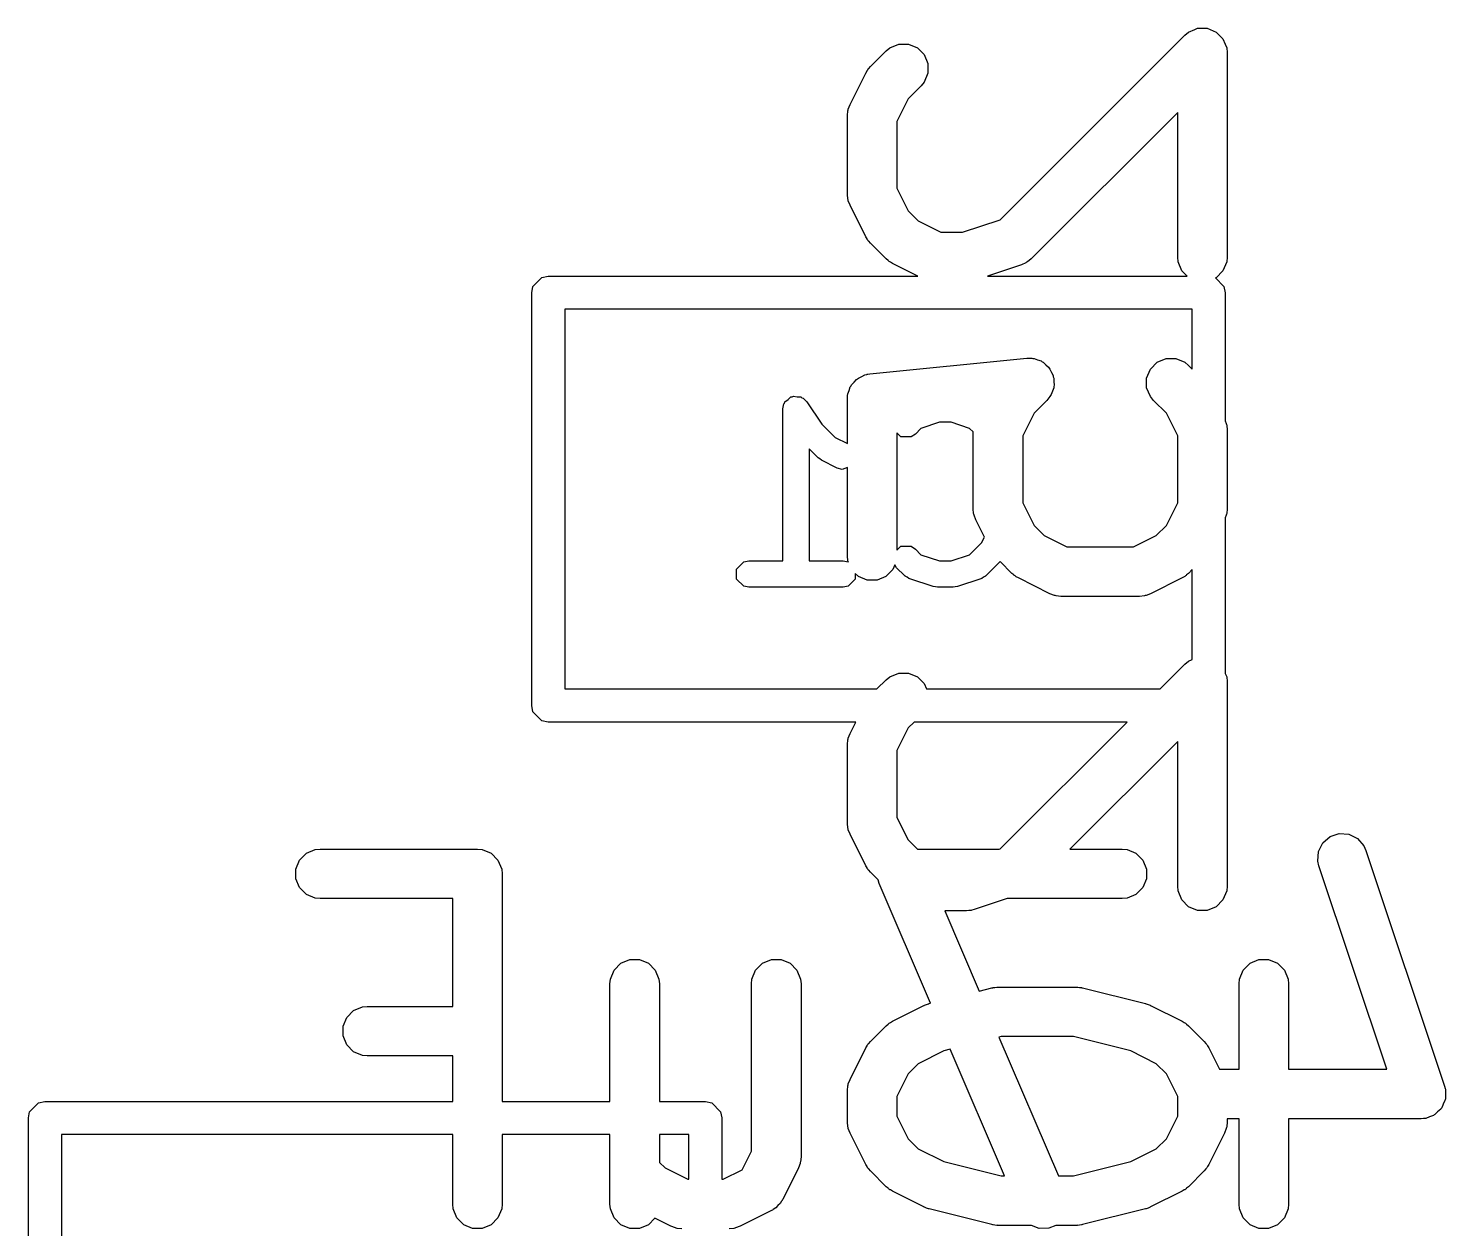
# Model space of a CAD drawing. Extents: x 3.93 to 7.47, y -4.9 to -2.95.
# Drawn here: x 5.4853 to 5.6543, y -3.4145 to -3.2714 of the extents above; entities that cross this region are included whole.
import ezdxf

# ---------------------------------------------------------------- set-up
doc = ezdxf.new("R2010")
doc.units = 0
doc.header["$MEASUREMENT"] = 0
doc.layers.add('BLACK', color=7, linetype='CONTINUOUS')

msp = doc.modelspace()

# ---------------------------------------------------------------- linework, layer by layer
at = {"layer": 'BLACK', "linetype": 'CONTINUOUS'}
for p, q in [((5.6012, -3.29421), (5.6232, -3.2722)), ((5.6232, -3.2722), (5.62365, -3.27183)), ((5.62365, -3.27183), (5.6244, -3.27152)), ((5.6244, -3.27152), (5.62471, -3.27139)), ((5.62471, -3.27139), (5.62587, -3.27139)), ((5.62587, -3.27139), (5.62693, -3.27183)), ((5.62693, -3.27183), (5.62774, -3.27265)), ((5.58571, -3.27595), (5.58758, -3.27408)), ((5.58758, -3.27408), (5.58803, -3.27371)), ((5.58803, -3.27371), (5.58909, -3.27327)), ((5.58909, -3.27327), (5.59025, -3.27327)), ((5.59025, -3.27327), (5.59131, -3.27371)), ((5.59131, -3.27371), (5.59212, -3.27452)), ((5.62774, -3.27265), (5.628, -3.27327)), ((5.628, -3.27327), (5.62819, -3.27371)), ((5.62819, -3.27371), (5.62824, -3.27429)), ((5.59212, -3.27452), (5.59257, -3.27559)), ((5.59257, -3.27559), (5.59257, -3.27674)), ((5.62824, -3.27429), (5.62824, -3.29866)), ((5.58328, -3.28047), (5.58515, -3.27672)), ((5.58515, -3.27672), (5.58531, -3.27647)), ((5.58531, -3.27647), (5.58534, -3.2764)), ((5.58534, -3.2764), (5.58541, -3.27632)), ((5.58541, -3.27632), (5.58546, -3.27623)), ((5.58546, -3.27623), (5.58552, -3.27618)), ((5.58552, -3.27618), (5.58571, -3.27595)), ((5.59257, -3.27674), (5.59212, -3.2778)), ((5.59176, -3.27825), (5.59022, -3.27979)), ((5.59212, -3.2778), (5.59176, -3.27825)), ((5.58307, -3.28101), (5.58328, -3.28047)), ((5.59022, -3.27979), (5.58887, -3.28248)), ((5.58297, -3.28179), (5.58302, -3.28121)), ((5.58297, -3.29116), (5.58297, -3.28179)), ((5.58302, -3.28121), (5.58306, -3.28111)), ((5.58306, -3.28111), (5.58307, -3.28101)), ((5.58887, -3.28248), (5.58887, -3.29046)), ((5.62234, -3.28142), (5.60488, -3.29887)), ((5.62234, -3.29866), (5.62234, -3.28142)), ((5.58887, -3.29046), (5.59022, -3.29316)), ((5.58302, -3.29174), (5.58297, -3.29116)), ((5.58306, -3.29184), (5.58302, -3.29174)), ((5.58307, -3.29194), (5.58306, -3.29184)), ((5.58328, -3.29248), (5.58307, -3.29194)), ((5.58515, -3.29623), (5.58328, -3.29248)), ((5.59022, -3.29316), (5.59142, -3.29436)), ((5.59142, -3.29436), (5.59412, -3.29571)), ((5.59669, -3.29571), (5.6012, -3.29421)), ((5.59412, -3.29571), (5.59669, -3.29571)), ((5.58531, -3.29648), (5.58515, -3.29623)), ((5.58534, -3.29655), (5.58531, -3.29648)), ((5.58541, -3.29663), (5.58534, -3.29655)), ((5.58546, -3.29672), (5.58541, -3.29663)), ((5.58552, -3.29677), (5.58546, -3.29672)), ((5.58571, -3.297), (5.58552, -3.29677)), ((5.58758, -3.29887), (5.58571, -3.297)), ((5.58781, -3.29906), (5.58758, -3.29887)), ((5.58786, -3.29912), (5.58781, -3.29906)), ((5.58795, -3.29917), (5.58786, -3.29912)), ((5.58803, -3.29924), (5.58795, -3.29917)), ((5.5881, -3.29927), (5.58803, -3.29924)), ((5.58835, -3.29943), (5.5881, -3.29927)), ((5.59138, -3.30094), (5.58835, -3.29943)), ((5.60425, -3.29935), (5.60373, -3.29959)), ((5.60433, -3.29928), (5.60425, -3.29935)), ((5.60443, -3.29924), (5.60433, -3.29928)), ((5.60488, -3.29887), (5.60443, -3.29924)), ((5.62239, -3.29924), (5.62234, -3.29866)), ((5.62283, -3.3003), (5.62239, -3.29924)), ((5.62819, -3.29924), (5.62774, -3.3003)), ((5.62824, -3.29866), (5.62819, -3.29924)), ((5.54549, -3.30216), (5.54655, -3.30109)), ((5.54655, -3.30109), (5.5473, -3.30094)), ((5.5473, -3.30094), (5.59138, -3.30094)), ((5.60373, -3.29959), (5.59966, -3.30094)), ((5.59966, -3.30094), (5.62348, -3.30094)), ((5.62348, -3.30094), (5.62283, -3.3003)), ((5.62693, -3.30112), (5.62685, -3.30115)), ((5.62685, -3.30115), (5.62786, -3.30216)), ((5.62774, -3.3003), (5.62693, -3.30112)), ((5.54534, -3.30291), (5.54549, -3.30216)), ((5.54534, -3.35212), (5.54534, -3.30291)), ((5.62786, -3.30216), (5.62801, -3.30291)), ((5.62801, -3.30291), (5.62801, -3.31818)), ((5.54927, -3.30488), (5.54927, -3.35015)), ((5.62408, -3.30488), (5.54927, -3.30488)), ((5.62408, -3.31202), (5.62408, -3.30488)), ((5.58563, -3.3126), (5.60437, -3.31072)), ((5.60437, -3.31072), (5.60495, -3.31072)), ((5.60495, -3.31072), (5.60509, -3.31076)), ((5.60509, -3.31076), (5.60524, -3.31076)), ((5.60524, -3.31076), (5.60564, -3.31093)), ((5.60564, -3.31093), (5.60606, -3.31105)), ((5.60606, -3.31105), (5.60617, -3.31115)), ((5.60617, -3.31115), (5.60631, -3.3112)), ((5.60631, -3.3112), (5.60661, -3.31151)), ((5.61909, -3.31202), (5.6199, -3.3112)), ((5.6199, -3.3112), (5.62096, -3.31076)), ((5.62096, -3.31076), (5.62212, -3.31076)), ((5.62212, -3.31076), (5.62318, -3.3112)), ((5.62318, -3.3112), (5.62363, -3.31157)), ((5.58428, -3.31308), (5.58468, -3.31291)), ((5.58468, -3.31291), (5.58506, -3.31271)), ((5.58506, -3.31271), (5.58528, -3.31267)), ((5.58528, -3.31267), (5.58534, -3.31264)), ((5.58534, -3.31264), (5.58542, -3.31264)), ((5.58542, -3.31264), (5.58563, -3.3126)), ((5.60661, -3.31151), (5.60695, -3.31178)), ((5.60695, -3.31178), (5.60702, -3.31191)), ((5.60702, -3.31191), (5.60712, -3.31202)), ((5.60712, -3.31202), (5.60729, -3.31242)), ((5.60729, -3.31242), (5.60749, -3.3128)), ((5.60749, -3.3128), (5.60751, -3.31295)), ((5.60751, -3.31295), (5.60756, -3.31308)), ((5.61864, -3.31308), (5.61909, -3.31202)), ((5.62363, -3.31157), (5.62408, -3.31202)), ((5.58302, -3.31496), (5.58319, -3.31456)), ((5.58319, -3.31456), (5.58331, -3.31415)), ((5.58331, -3.31415), (5.58341, -3.31403)), ((5.58341, -3.31403), (5.58346, -3.31389)), ((5.58346, -3.31389), (5.58377, -3.31359)), ((5.58377, -3.31359), (5.58404, -3.31325)), ((5.58404, -3.31325), (5.58417, -3.31318)), ((5.58417, -3.31318), (5.58428, -3.31308)), ((5.6074, -3.31463), (5.60727, -3.31505)), ((5.60756, -3.31424), (5.6074, -3.31463)), ((5.60756, -3.31308), (5.60756, -3.31351)), ((5.60756, -3.31351), (5.60761, -3.31394)), ((5.60761, -3.31394), (5.60756, -3.31409)), ((5.60756, -3.31409), (5.60756, -3.31424)), ((5.61864, -3.31424), (5.61864, -3.31308)), ((5.61909, -3.3153), (5.61864, -3.31424)), ((5.57526, -3.31677), (5.57538, -3.31617)), ((5.57538, -3.31617), (5.57549, -3.31606)), ((5.57549, -3.31606), (5.57552, -3.3159)), ((5.57552, -3.3159), (5.57591, -3.31564)), ((5.57591, -3.31564), (5.57623, -3.31532)), ((5.57623, -3.31532), (5.57639, -3.31532)), ((5.57639, -3.31532), (5.57653, -3.31523)), ((5.57653, -3.31523), (5.57698, -3.31532)), ((5.57698, -3.31532), (5.57743, -3.31532)), ((5.57743, -3.31532), (5.57755, -3.31543)), ((5.57755, -3.31543), (5.57771, -3.31547)), ((5.57771, -3.31547), (5.57814, -3.3159)), ((5.57814, -3.3159), (5.57993, -3.31858)), ((5.58297, -3.31553), (5.58299, -3.31532)), ((5.58297, -3.32089), (5.58297, -3.31553)), ((5.58298, -3.31525), (5.583, -3.31518)), ((5.58299, -3.31532), (5.58298, -3.31525)), ((5.583, -3.31518), (5.58302, -3.31496)), ((5.60676, -3.31575), (5.60522, -3.31728)), ((5.60712, -3.3153), (5.60676, -3.31575)), ((5.60718, -3.31516), (5.60712, -3.3153)), ((5.60727, -3.31505), (5.60718, -3.31516)), ((5.61945, -3.31575), (5.61909, -3.3153)), ((5.62099, -3.31728), (5.61945, -3.31575)), ((5.57526, -3.33488), (5.57526, -3.31677)), ((5.60522, -3.31728), (5.60387, -3.31998)), ((5.62234, -3.31998), (5.62099, -3.31728)), ((5.57993, -3.31858), (5.58151, -3.32017)), ((5.58935, -3.3201), (5.58887, -3.31962)), ((5.58887, -3.31962), (5.58887, -3.33361)), ((5.59107, -3.31976), (5.59056, -3.3201)), ((5.59174, -3.31909), (5.59107, -3.31976)), ((5.59396, -3.31835), (5.59174, -3.31909)), ((5.59532, -3.31835), (5.59396, -3.31835)), ((5.59754, -3.31909), (5.59532, -3.31835)), ((5.59797, -3.31951), (5.59754, -3.31909)), ((5.59797, -3.32866), (5.59797, -3.31951)), ((5.62801, -3.31818), (5.62814, -3.3185)), ((5.62814, -3.3185), (5.62815, -3.31861)), ((5.62815, -3.31861), (5.62819, -3.31871)), ((5.62819, -3.31871), (5.62824, -3.31928)), ((5.62824, -3.31928), (5.62824, -3.32866)), ((5.58151, -3.32017), (5.58297, -3.32089)), ((5.59056, -3.3201), (5.58935, -3.3201)), ((5.60387, -3.31998), (5.60387, -3.32796)), ((5.62234, -3.32796), (5.62234, -3.31998)), ((5.57947, -3.32258), (5.57841, -3.32151)), ((5.57841, -3.32151), (5.57841, -3.33488)), ((5.57968, -3.32272), (5.57947, -3.32258)), ((5.57988, -3.32287), (5.57968, -3.32272)), ((5.58175, -3.32381), (5.57988, -3.32287)), ((5.58234, -3.32397), (5.58175, -3.32381)), ((5.58297, -3.32376), (5.58234, -3.32397)), ((5.58297, -3.33428), (5.58297, -3.32376)), ((5.60387, -3.32796), (5.60522, -3.33066)), ((5.62099, -3.33066), (5.62234, -3.32796)), ((5.59802, -3.32923), (5.59797, -3.32866)), ((5.59806, -3.32933), (5.59802, -3.32923)), ((5.59807, -3.32944), (5.59806, -3.32933)), ((5.59828, -3.32998), (5.59807, -3.32944)), ((5.62814, -3.32944), (5.62801, -3.32976)), ((5.62801, -3.32976), (5.62801, -3.34829)), ((5.62815, -3.32933), (5.62814, -3.32944)), ((5.62819, -3.32923), (5.62815, -3.32933)), ((5.62824, -3.32866), (5.62819, -3.32923)), ((5.59931, -3.33204), (5.59828, -3.32998)), ((5.60522, -3.33066), (5.60642, -3.33185)), ((5.61979, -3.33185), (5.62099, -3.33066)), ((5.58887, -3.33361), (5.58935, -3.33313)), ((5.58935, -3.33313), (5.59056, -3.33313)), ((5.59056, -3.33313), (5.59107, -3.33347)), ((5.59754, -3.33415), (5.59897, -3.33271)), ((5.59897, -3.33271), (5.59931, -3.33204)), ((5.60642, -3.33185), (5.60911, -3.3332)), ((5.60911, -3.3332), (5.61709, -3.3332)), ((5.61709, -3.3332), (5.61979, -3.33185)), ((5.56975, -3.33586), (5.57061, -3.335)), ((5.57061, -3.335), (5.57121, -3.33488)), ((5.57121, -3.33488), (5.57526, -3.33488)), ((5.57841, -3.33488), (5.58246, -3.33488)), ((5.58246, -3.33488), (5.58306, -3.335)), ((5.58302, -3.33486), (5.58297, -3.33428)), ((5.5831, -3.33505), (5.58302, -3.33486)), ((5.58306, -3.335), (5.5831, -3.33505)), ((5.59107, -3.33347), (5.59174, -3.33415)), ((5.59174, -3.33415), (5.59396, -3.33488)), ((5.59396, -3.33488), (5.59532, -3.33488)), ((5.59532, -3.33488), (5.59754, -3.33415)), ((5.60118, -3.33497), (5.59951, -3.33664)), ((5.60258, -3.33637), (5.60118, -3.33497)), ((5.56975, -3.33706), (5.56975, -3.33586)), ((5.58428, -3.33674), (5.58391, -3.33637)), ((5.58391, -3.33637), (5.58391, -3.33706)), ((5.58837, -3.33592), (5.58756, -3.33674)), ((5.58861, -3.33535), (5.58837, -3.33592)), ((5.58884, -3.3357), (5.58861, -3.33535)), ((5.58978, -3.33664), (5.58884, -3.3357)), ((5.58985, -3.33668), (5.58978, -3.33664)), ((5.58986, -3.33671), (5.58985, -3.33668)), ((5.59008, -3.33684), (5.58986, -3.33671)), ((5.59942, -3.33671), (5.5992, -3.33684)), ((5.59944, -3.33668), (5.59942, -3.33671)), ((5.59951, -3.33664), (5.59944, -3.33668)), ((5.60281, -3.33655), (5.60258, -3.33637)), ((5.60286, -3.33661), (5.60281, -3.33655)), ((5.60295, -3.33667), (5.60286, -3.33661)), ((5.60303, -3.33674), (5.60295, -3.33667)), ((5.62326, -3.33667), (5.62318, -3.33674)), ((5.62335, -3.33661), (5.62326, -3.33667)), ((5.6234, -3.33655), (5.62335, -3.33661)), ((5.62363, -3.33637), (5.6234, -3.33655)), ((5.62408, -3.33592), (5.62363, -3.33637)), ((5.62408, -3.34665), (5.62408, -3.33592)), ((5.57061, -3.33791), (5.56975, -3.33706)), ((5.57121, -3.33803), (5.57061, -3.33791)), ((5.58246, -3.33803), (5.57121, -3.33803)), ((5.58306, -3.33791), (5.58246, -3.33803)), ((5.58391, -3.33706), (5.58306, -3.33791)), ((5.58534, -3.33718), (5.58428, -3.33674)), ((5.5865, -3.33718), (5.58534, -3.33718)), ((5.58756, -3.33674), (5.5865, -3.33718)), ((5.59029, -3.33698), (5.59008, -3.33684)), ((5.59033, -3.33698), (5.59029, -3.33698)), ((5.5904, -3.33702), (5.59033, -3.33698)), ((5.59321, -3.33795), (5.5904, -3.33702)), ((5.59346, -3.33799), (5.59321, -3.33795)), ((5.59371, -3.33803), (5.59346, -3.33799)), ((5.59558, -3.33803), (5.59371, -3.33803)), ((5.59583, -3.33799), (5.59558, -3.33803)), ((5.59608, -3.33795), (5.59583, -3.33799)), ((5.59889, -3.33702), (5.59608, -3.33795)), ((5.59896, -3.33698), (5.59889, -3.33702)), ((5.59899, -3.33698), (5.59896, -3.33698)), ((5.5992, -3.33684), (5.59899, -3.33698)), ((5.6031, -3.33677), (5.60303, -3.33674)), ((5.60335, -3.33692), (5.6031, -3.33677)), ((5.6071, -3.3388), (5.60335, -3.33692)), ((5.62286, -3.33692), (5.61911, -3.3388)), ((5.62311, -3.33677), (5.62286, -3.33692)), ((5.62318, -3.33674), (5.62311, -3.33677)), ((5.60764, -3.339), (5.6071, -3.3388)), ((5.60774, -3.33901), (5.60764, -3.339)), ((5.60784, -3.33905), (5.60774, -3.33901)), ((5.60842, -3.33911), (5.60784, -3.33905)), ((5.61779, -3.33911), (5.60842, -3.33911)), ((5.61837, -3.33905), (5.61779, -3.33911)), ((5.61846, -3.33901), (5.61837, -3.33905)), ((5.61857, -3.339), (5.61846, -3.33901)), ((5.61911, -3.3388), (5.61857, -3.339)), ((5.6232, -3.34719), (5.62365, -3.34682)), ((5.62365, -3.34682), (5.62408, -3.34665)), ((5.58803, -3.3487), (5.58909, -3.34826)), ((5.58909, -3.34826), (5.59025, -3.34826)), ((5.59025, -3.34826), (5.59131, -3.3487)), ((5.62024, -3.35015), (5.6232, -3.34719)), ((5.62801, -3.34829), (5.62819, -3.3487)), ((5.54927, -3.35015), (5.58649, -3.35015)), ((5.58649, -3.35015), (5.58758, -3.34907)), ((5.58758, -3.34907), (5.58803, -3.3487)), ((5.59131, -3.3487), (5.59212, -3.34951)), ((5.59212, -3.34951), (5.59239, -3.35015)), ((5.59239, -3.35015), (5.62024, -3.35015)), ((5.62819, -3.3487), (5.62824, -3.34928)), ((5.62824, -3.34928), (5.62824, -3.37365)), ((5.54549, -3.35288), (5.54534, -3.35212)), ((5.54655, -3.35394), (5.54549, -3.35288)), ((5.5473, -3.35409), (5.54655, -3.35394)), ((5.58396, -3.35409), (5.5473, -3.35409)), ((5.58328, -3.35546), (5.58396, -3.35409)), ((5.59022, -3.35478), (5.58887, -3.35748)), ((5.59091, -3.35409), (5.59022, -3.35478)), ((5.6163, -3.35409), (5.59091, -3.35409)), ((5.6012, -3.3692), (5.6163, -3.35409)), ((5.58297, -3.35678), (5.58302, -3.3562)), ((5.58297, -3.36615), (5.58297, -3.35678)), ((5.58302, -3.3562), (5.58306, -3.3561)), ((5.58306, -3.3561), (5.58307, -3.356)), ((5.58307, -3.356), (5.58328, -3.35546)), ((5.62234, -3.35641), (5.6095, -3.36924)), ((5.62234, -3.37365), (5.62234, -3.35641)), ((5.58887, -3.35748), (5.58887, -3.36546)), ((5.58302, -3.36673), (5.58297, -3.36615)), ((5.58306, -3.36683), (5.58302, -3.36673)), ((5.58307, -3.36693), (5.58306, -3.36683)), ((5.58328, -3.36747), (5.58307, -3.36693)), ((5.58887, -3.36546), (5.59022, -3.36815)), ((5.58515, -3.37122), (5.58328, -3.36747)), ((5.59022, -3.36815), (5.59131, -3.36924)), ((5.63913, -3.36954), (5.63965, -3.36851)), ((5.63965, -3.36851), (5.64052, -3.36775)), ((5.64052, -3.36775), (5.64161, -3.36739)), ((5.64161, -3.36739), (5.64276, -3.36747)), ((5.64276, -3.36747), (5.64379, -3.36799)), ((5.64379, -3.36799), (5.64455, -3.36886)), ((5.51767, -3.37055), (5.51848, -3.36974)), ((5.51848, -3.36974), (5.51954, -3.3693)), ((5.51954, -3.3693), (5.52012, -3.36924)), ((5.52012, -3.36924), (5.53887, -3.36924)), ((5.53887, -3.36924), (5.53944, -3.3693)), ((5.53944, -3.3693), (5.54051, -3.36974)), ((5.54051, -3.36974), (5.54132, -3.37055)), ((5.59131, -3.36924), (5.60106, -3.36924)), ((5.60106, -3.36924), (5.6012, -3.3692)), ((5.6095, -3.36924), (5.61573, -3.36924)), ((5.61573, -3.36924), (5.61631, -3.3693)), ((5.61631, -3.3693), (5.61737, -3.36974)), ((5.61737, -3.36974), (5.61819, -3.37055)), ((5.63905, -3.37069), (5.63913, -3.36954)), ((5.64455, -3.36886), (5.64478, -3.36939)), ((5.64478, -3.36939), (5.65416, -3.39751)), ((5.51722, -3.37162), (5.51767, -3.37055)), ((5.51722, -3.37277), (5.51722, -3.37162)), ((5.54132, -3.37055), (5.54176, -3.37162)), ((5.54176, -3.37162), (5.54182, -3.37219)), ((5.58531, -3.37147), (5.58515, -3.37122)), ((5.58534, -3.37154), (5.58531, -3.37147)), ((5.58541, -3.37162), (5.58534, -3.37154)), ((5.58546, -3.37171), (5.58541, -3.37162)), ((5.58552, -3.37176), (5.58546, -3.37171)), ((5.58571, -3.37199), (5.58552, -3.37176)), ((5.58663, -3.37292), (5.58571, -3.37199)), ((5.61819, -3.37055), (5.61863, -3.37162)), ((5.61863, -3.37162), (5.61863, -3.37277)), ((5.63918, -3.37125), (5.63905, -3.37069)), ((5.64726, -3.39549), (5.63918, -3.37125)), ((5.51767, -3.37384), (5.51722, -3.37277)), ((5.51848, -3.37465), (5.51767, -3.37384)), ((5.54182, -3.37219), (5.54182, -3.39934)), ((5.58677, -3.37336), (5.58663, -3.37292)), ((5.59288, -3.38761), (5.58677, -3.37336)), ((5.61819, -3.37384), (5.61737, -3.37465)), ((5.61863, -3.37277), (5.61819, -3.37384)), ((5.62239, -3.37423), (5.62234, -3.37365)), ((5.62824, -3.37365), (5.62819, -3.37423)), ((5.51954, -3.37509), (5.51848, -3.37465)), ((5.52012, -3.37515), (5.51954, -3.37509)), ((5.53592, -3.37515), (5.52012, -3.37515)), ((5.53592, -3.38799), (5.53592, -3.37515)), ((5.60202, -3.37515), (5.5981, -3.37645)), ((5.61573, -3.37515), (5.60202, -3.37515)), ((5.61631, -3.37509), (5.61573, -3.37515)), ((5.61737, -3.37465), (5.61631, -3.37509)), ((5.62283, -3.37529), (5.62239, -3.37423)), ((5.62365, -3.37611), (5.62283, -3.37529)), ((5.62774, -3.37529), (5.62693, -3.37611)), ((5.62819, -3.37423), (5.62774, -3.37529)), ((5.59717, -3.3766), (5.59459, -3.3766)), ((5.59459, -3.3766), (5.59869, -3.38616)), ((5.59746, -3.37658), (5.59717, -3.3766)), ((5.59754, -3.37658), (5.59746, -3.37658)), ((5.59764, -3.37656), (5.59754, -3.37658)), ((5.59774, -3.37655), (5.59764, -3.37656)), ((5.59782, -3.37652), (5.59774, -3.37655)), ((5.5981, -3.37645), (5.59782, -3.37652)), ((5.62471, -3.37655), (5.62365, -3.37611)), ((5.62587, -3.37655), (5.62471, -3.37655)), ((5.62693, -3.37611), (5.62587, -3.37655)), ((5.55472, -3.38474), (5.55516, -3.38368)), ((5.55516, -3.38368), (5.55598, -3.38286)), ((5.55598, -3.38286), (5.55704, -3.38242)), ((5.55704, -3.38242), (5.55819, -3.38242)), ((5.55819, -3.38242), (5.55926, -3.38286)), ((5.55926, -3.38286), (5.56007, -3.38368)), ((5.56007, -3.38368), (5.56051, -3.38474)), ((5.57159, -3.38474), (5.57203, -3.38368)), ((5.57203, -3.38368), (5.57285, -3.38286)), ((5.57285, -3.38286), (5.57391, -3.38242)), ((5.57391, -3.38242), (5.57506, -3.38242)), ((5.57506, -3.38242), (5.57613, -3.38286)), ((5.57613, -3.38286), (5.57694, -3.38368)), ((5.57694, -3.38368), (5.57738, -3.38474)), ((5.62971, -3.38474), (5.63015, -3.38368)), ((5.63015, -3.38368), (5.63097, -3.38286)), ((5.63097, -3.38286), (5.63203, -3.38242)), ((5.63203, -3.38242), (5.63318, -3.38242)), ((5.63318, -3.38242), (5.63425, -3.38286)), ((5.63425, -3.38286), (5.63506, -3.38368)), ((5.63506, -3.38368), (5.6355, -3.38474)), ((5.55466, -3.38532), (5.55472, -3.38474)), ((5.55466, -3.39934), (5.55466, -3.38532)), ((5.56051, -3.38474), (5.56057, -3.38532)), ((5.56057, -3.38532), (5.56057, -3.39934)), ((5.57154, -3.38532), (5.57159, -3.38474)), ((5.57154, -3.40524), (5.57154, -3.38532)), ((5.57738, -3.38474), (5.57744, -3.38532)), ((5.57744, -3.38532), (5.57744, -3.40594)), ((5.60056, -3.38573), (5.60077, -3.3857)), ((5.60077, -3.3857), (5.60082, -3.38571)), ((5.60082, -3.38571), (5.60092, -3.3857)), ((5.60092, -3.3857), (5.61029, -3.3857)), ((5.61029, -3.3857), (5.61039, -3.38571)), ((5.61039, -3.38571), (5.61044, -3.3857)), ((5.61044, -3.3857), (5.61065, -3.38573)), ((5.62965, -3.38532), (5.62971, -3.38474)), ((5.62965, -3.39549), (5.62965, -3.38532)), ((5.6355, -3.38474), (5.63556, -3.38532)), ((5.63556, -3.38532), (5.63556, -3.39549)), ((5.59869, -3.38616), (5.6002, -3.38578)), ((5.6002, -3.38578), (5.6003, -3.38577)), ((5.6003, -3.38577), (5.60034, -3.38575)), ((5.60034, -3.38575), (5.60056, -3.38573)), ((5.61065, -3.38573), (5.61087, -3.38575)), ((5.61087, -3.38575), (5.61091, -3.38577)), ((5.61091, -3.38577), (5.61101, -3.38578)), ((5.61101, -3.38578), (5.61851, -3.38766)), ((5.52329, -3.3893), (5.5241, -3.38849)), ((5.5241, -3.38849), (5.52517, -3.38805)), ((5.52517, -3.38805), (5.52574, -3.38799)), ((5.52574, -3.38799), (5.53592, -3.38799)), ((5.58835, -3.38976), (5.5921, -3.38788)), ((5.5921, -3.38788), (5.59214, -3.38787)), ((5.59214, -3.38787), (5.59216, -3.38785)), ((5.59216, -3.38785), (5.5924, -3.38777)), ((5.5924, -3.38777), (5.59264, -3.38768)), ((5.59264, -3.38768), (5.59266, -3.38767)), ((5.59266, -3.38767), (5.5927, -3.38766)), ((5.5927, -3.38766), (5.59288, -3.38761)), ((5.61851, -3.38766), (5.61855, -3.38767)), ((5.61855, -3.38767), (5.61857, -3.38768)), ((5.61857, -3.38768), (5.61881, -3.38777)), ((5.61881, -3.38777), (5.61905, -3.38785)), ((5.61905, -3.38785), (5.61907, -3.38787)), ((5.61907, -3.38787), (5.61911, -3.38788)), ((5.61911, -3.38788), (5.62286, -3.38976)), ((5.52285, -3.39037), (5.52329, -3.3893)), ((5.52285, -3.39152), (5.52285, -3.39037)), ((5.58571, -3.39219), (5.58758, -3.39031)), ((5.58758, -3.39031), (5.58781, -3.39013)), ((5.58781, -3.39013), (5.58786, -3.39007)), ((5.58786, -3.39007), (5.58795, -3.39001)), ((5.58795, -3.39001), (5.58803, -3.38994)), ((5.58803, -3.38994), (5.5881, -3.38991)), ((5.5881, -3.38991), (5.58835, -3.38976)), ((5.62286, -3.38976), (5.62311, -3.38991)), ((5.62311, -3.38991), (5.62318, -3.38994)), ((5.62318, -3.38994), (5.62326, -3.39001)), ((5.62326, -3.39001), (5.62335, -3.39007)), ((5.62335, -3.39007), (5.6234, -3.39013)), ((5.6234, -3.39013), (5.62363, -3.39031)), ((5.62363, -3.39031), (5.6255, -3.39219)), ((5.52329, -3.39258), (5.52285, -3.39152)), ((5.58541, -3.39255), (5.58546, -3.39246)), ((5.58546, -3.39246), (5.58552, -3.39241)), ((5.58552, -3.39241), (5.58571, -3.39219)), ((5.60128, -3.3916), (5.60104, -3.39166)), ((5.60104, -3.39166), (5.60813, -3.40819)), ((5.60993, -3.3916), (5.60128, -3.3916)), ((5.61676, -3.39331), (5.60993, -3.3916)), ((5.6255, -3.39219), (5.62569, -3.39241)), ((5.62569, -3.39241), (5.62575, -3.39246)), ((5.62575, -3.39246), (5.6258, -3.39255)), ((5.5241, -3.3934), (5.52329, -3.39258)), ((5.52517, -3.39384), (5.5241, -3.3934)), ((5.52574, -3.3939), (5.52517, -3.39384)), ((5.53592, -3.3939), (5.52574, -3.3939)), ((5.53592, -3.39934), (5.53592, -3.3939)), ((5.58328, -3.3967), (5.58515, -3.39295)), ((5.58515, -3.39295), (5.58531, -3.39271)), ((5.58531, -3.39271), (5.58534, -3.39263)), ((5.58534, -3.39263), (5.58541, -3.39255)), ((5.59445, -3.39331), (5.59142, -3.39483)), ((5.59524, -3.39311), (5.59445, -3.39331)), ((5.6017, -3.40819), (5.59524, -3.39311)), ((5.61979, -3.39483), (5.61676, -3.39331)), ((5.6258, -3.39255), (5.62587, -3.39263)), ((5.62587, -3.39263), (5.6259, -3.39271)), ((5.6259, -3.39271), (5.62606, -3.39295)), ((5.62606, -3.39295), (5.62732, -3.39549)), ((5.59142, -3.39483), (5.59022, -3.39602)), ((5.62099, -3.39602), (5.61979, -3.39483)), ((5.62732, -3.39549), (5.62965, -3.39549)), ((5.63556, -3.39549), (5.64726, -3.39549)), ((5.58297, -3.39802), (5.58302, -3.39745)), ((5.58302, -3.39745), (5.58306, -3.39735)), ((5.58306, -3.39735), (5.58307, -3.39724)), ((5.58307, -3.39724), (5.58328, -3.3967)), ((5.59022, -3.39602), (5.58887, -3.39872)), ((5.62234, -3.39872), (5.62099, -3.39602)), ((5.65416, -3.39751), (5.65422, -3.39779)), ((5.58297, -3.40177), (5.58297, -3.39802)), ((5.58887, -3.39872), (5.58887, -3.40108)), ((5.62234, -3.40108), (5.62234, -3.39872)), ((5.6542, -3.39922), (5.65399, -3.39964)), ((5.65421, -3.39912), (5.6542, -3.39922)), ((5.65425, -3.39902), (5.65421, -3.39912)), ((5.65422, -3.39779), (5.65425, -3.39787)), ((5.65425, -3.39787), (5.65425, -3.39792)), ((5.65425, -3.39792), (5.65428, -3.39807)), ((5.65428, -3.39807), (5.65425, -3.39854)), ((5.65425, -3.39854), (5.65425, -3.39902)), ((5.48534, -3.4013), (5.48549, -3.40055)), ((5.48549, -3.40055), (5.48655, -3.39949)), ((5.48655, -3.39949), (5.4873, -3.39934)), ((5.4873, -3.39934), (5.53592, -3.39934)), ((5.54182, -3.39934), (5.55466, -3.39934)), ((5.56057, -3.39934), (5.56604, -3.39934)), ((5.56604, -3.39934), (5.5668, -3.39949)), ((5.5668, -3.39949), (5.56786, -3.40055)), ((5.56786, -3.40055), (5.56801, -3.4013)), ((5.65299, -3.4009), (5.6529, -3.40094)), ((5.65333, -3.40056), (5.65299, -3.4009)), ((5.65369, -3.40025), (5.65333, -3.40056)), ((5.65373, -3.40016), (5.65369, -3.40025)), ((5.65381, -3.40008), (5.65373, -3.40016)), ((5.65399, -3.39964), (5.65381, -3.40008)), ((5.48534, -3.49973), (5.48534, -3.4013)), ((5.56801, -3.4013), (5.56801, -3.40861)), ((5.58302, -3.40235), (5.58297, -3.40177)), ((5.58306, -3.40245), (5.58302, -3.40235)), ((5.58307, -3.40255), (5.58306, -3.40245)), ((5.58328, -3.40309), (5.58307, -3.40255)), ((5.58887, -3.40108), (5.59022, -3.40377)), ((5.62099, -3.40377), (5.62234, -3.40108)), ((5.62814, -3.40255), (5.62793, -3.40309)), ((5.62815, -3.40245), (5.62814, -3.40255)), ((5.62819, -3.40235), (5.62815, -3.40245)), ((5.62824, -3.40177), (5.62819, -3.40235)), ((5.62965, -3.40139), (5.62824, -3.40139)), ((5.62824, -3.40139), (5.62824, -3.40177)), ((5.62965, -3.41156), (5.62965, -3.40139)), ((5.65135, -3.40139), (5.63556, -3.40139)), ((5.63556, -3.40139), (5.63556, -3.41156)), ((5.65165, -3.40137), (5.65135, -3.40139)), ((5.65172, -3.40137), (5.65165, -3.40137)), ((5.65178, -3.40135), (5.65172, -3.40137)), ((5.65193, -3.40134), (5.65178, -3.40135)), ((5.65237, -3.40116), (5.65193, -3.40134)), ((5.65282, -3.40101), (5.65237, -3.40116)), ((5.6529, -3.40094), (5.65282, -3.40101)), ((5.53592, -3.40327), (5.48927, -3.40327)), ((5.48927, -3.40327), (5.48927, -3.49776)), ((5.53592, -3.41156), (5.53592, -3.40327)), ((5.54182, -3.40327), (5.54182, -3.41156)), ((5.55466, -3.40327), (5.54182, -3.40327)), ((5.55466, -3.41156), (5.55466, -3.40327)), ((5.56057, -3.40327), (5.56057, -3.40659)), ((5.56408, -3.40327), (5.56057, -3.40327)), ((5.56408, -3.40861), (5.56408, -3.40327)), ((5.58515, -3.40684), (5.58328, -3.40309)), ((5.59022, -3.40377), (5.59142, -3.40497)), ((5.61979, -3.40497), (5.62099, -3.40377)), ((5.62793, -3.40309), (5.62606, -3.40684)), ((5.57041, -3.40749), (5.57154, -3.40524)), ((5.57744, -3.40594), (5.57738, -3.40652)), ((5.59142, -3.40497), (5.59445, -3.40649)), ((5.61676, -3.40649), (5.61979, -3.40497)), ((5.56057, -3.40659), (5.56124, -3.40726)), ((5.56124, -3.40726), (5.56394, -3.40861)), ((5.56817, -3.40861), (5.57041, -3.40749)), ((5.57713, -3.40726), (5.57526, -3.41101)), ((5.57734, -3.40672), (5.57713, -3.40726)), ((5.57738, -3.40652), (5.57734, -3.40661)), ((5.57734, -3.40661), (5.57734, -3.40672)), ((5.58531, -3.40709), (5.58515, -3.40684)), ((5.58534, -3.40716), (5.58531, -3.40709)), ((5.58541, -3.40724), (5.58534, -3.40716)), ((5.58546, -3.40733), (5.58541, -3.40724)), ((5.58552, -3.40738), (5.58546, -3.40733)), ((5.58571, -3.40761), (5.58552, -3.40738)), ((5.58758, -3.40949), (5.58571, -3.40761)), ((5.59445, -3.40649), (5.60128, -3.40819)), ((5.60993, -3.40819), (5.61676, -3.40649)), ((5.6255, -3.40761), (5.62363, -3.40949)), ((5.62569, -3.40738), (5.6255, -3.40761)), ((5.62575, -3.40733), (5.62569, -3.40738)), ((5.6258, -3.40724), (5.62575, -3.40733)), ((5.62587, -3.40716), (5.6258, -3.40724)), ((5.6259, -3.40709), (5.62587, -3.40716)), ((5.62606, -3.40684), (5.6259, -3.40709)), ((5.56394, -3.40861), (5.56408, -3.40861)), ((5.56801, -3.40861), (5.56817, -3.40861)), ((5.60128, -3.40819), (5.6017, -3.40819)), ((5.60813, -3.40819), (5.60993, -3.40819)), ((5.57526, -3.41101), (5.57519, -3.41111)), ((5.58781, -3.40967), (5.58758, -3.40949)), ((5.58786, -3.40973), (5.58781, -3.40967)), ((5.58795, -3.40979), (5.58786, -3.40973)), ((5.58803, -3.40985), (5.58795, -3.40979)), ((5.5881, -3.40988), (5.58803, -3.40985)), ((5.58835, -3.41004), (5.5881, -3.40988)), ((5.5921, -3.41191), (5.58835, -3.41004)), ((5.62286, -3.41004), (5.61911, -3.41191)), ((5.62311, -3.40988), (5.62286, -3.41004)), ((5.62318, -3.40985), (5.62311, -3.40988)), ((5.62326, -3.40979), (5.62318, -3.40985)), ((5.62335, -3.40973), (5.62326, -3.40979)), ((5.6234, -3.40967), (5.62335, -3.40973)), ((5.62363, -3.40949), (5.6234, -3.40967)), ((5.53597, -3.41214), (5.53592, -3.41156)), ((5.53641, -3.41321), (5.53597, -3.41214)), ((5.54176, -3.41214), (5.54132, -3.41321)), ((5.54182, -3.41156), (5.54176, -3.41214)), ((5.55472, -3.41214), (5.55466, -3.41156)), ((5.55516, -3.41321), (5.55472, -3.41214)), ((5.57393, -3.41233), (5.57019, -3.41421)), ((5.57403, -3.41227), (5.57393, -3.41233)), ((5.57408, -3.41226), (5.57403, -3.41227)), ((5.57413, -3.41221), (5.57408, -3.41226)), ((5.57442, -3.41202), (5.57413, -3.41221)), ((5.57467, -3.41174), (5.57442, -3.41202)), ((5.57495, -3.4115), (5.57467, -3.41174)), ((5.57513, -3.41121), (5.57495, -3.4115)), ((5.57518, -3.41115), (5.57513, -3.41121)), ((5.57519, -3.41111), (5.57518, -3.41115)), ((5.59214, -3.41193), (5.5921, -3.41191)), ((5.59216, -3.41194), (5.59214, -3.41193)), ((5.5924, -3.41203), (5.59216, -3.41194)), ((5.59264, -3.41212), (5.5924, -3.41203)), ((5.59266, -3.41212), (5.59264, -3.41212)), ((5.5927, -3.41214), (5.59266, -3.41212)), ((5.6002, -3.41401), (5.5927, -3.41214)), ((5.61851, -3.41214), (5.61101, -3.41401)), ((5.61855, -3.41212), (5.61851, -3.41214)), ((5.61857, -3.41212), (5.61855, -3.41212)), ((5.61881, -3.41203), (5.61857, -3.41212)), ((5.61905, -3.41194), (5.61881, -3.41203)), ((5.61907, -3.41193), (5.61905, -3.41194)), ((5.61911, -3.41191), (5.61907, -3.41193)), ((5.62971, -3.41214), (5.62965, -3.41156)), ((5.63015, -3.41321), (5.62971, -3.41214)), ((5.6355, -3.41214), (5.63506, -3.41321)), ((5.63556, -3.41156), (5.6355, -3.41214)), ((5.53723, -3.41402), (5.53641, -3.41321)), ((5.53829, -3.41446), (5.53723, -3.41402)), ((5.54051, -3.41402), (5.53944, -3.41446)), ((5.54132, -3.41321), (5.54051, -3.41402)), ((5.55598, -3.41402), (5.55516, -3.41321)), ((5.55704, -3.41446), (5.55598, -3.41402)), ((5.55926, -3.41402), (5.55819, -3.41446)), ((5.56002, -3.41326), (5.55926, -3.41402)), ((5.56192, -3.41421), (5.56002, -3.41326)), ((5.56246, -3.41441), (5.56192, -3.41421)), ((5.56257, -3.41442), (5.56246, -3.41441)), ((5.56266, -3.41446), (5.56257, -3.41442)), ((5.56954, -3.41442), (5.56944, -3.41446)), ((5.56964, -3.41441), (5.56954, -3.41442)), ((5.57019, -3.41421), (5.56964, -3.41441)), ((5.6003, -3.41403), (5.6002, -3.41401)), ((5.60034, -3.41404), (5.6003, -3.41403)), ((5.60056, -3.41406), (5.60034, -3.41404)), ((5.60077, -3.4141), (5.60056, -3.41406)), ((5.60082, -3.41409), (5.60077, -3.4141)), ((5.60092, -3.4141), (5.60082, -3.41409)), ((5.6049, -3.4141), (5.60092, -3.4141)), ((5.60582, -3.41447), (5.6049, -3.4141)), ((5.6078, -3.4141), (5.60697, -3.41445)), ((5.61029, -3.4141), (5.6078, -3.4141)), ((5.61039, -3.41409), (5.61029, -3.4141)), ((5.61044, -3.4141), (5.61039, -3.41409)), ((5.61065, -3.41406), (5.61044, -3.4141)), ((5.61087, -3.41404), (5.61065, -3.41406)), ((5.61091, -3.41403), (5.61087, -3.41404)), ((5.61101, -3.41401), (5.61091, -3.41403)), ((5.63097, -3.41402), (5.63015, -3.41321)), ((5.63203, -3.41446), (5.63097, -3.41402)), ((5.63425, -3.41402), (5.63318, -3.41446)), ((5.63506, -3.41321), (5.63425, -3.41402)), ((5.53944, -3.41446), (5.53829, -3.41446)), ((5.55819, -3.41446), (5.55704, -3.41446)), ((5.56324, -3.41452), (5.56266, -3.41446)), ((5.56944, -3.41446), (5.56886, -3.41452)), ((5.60697, -3.41445), (5.60582, -3.41447)), ((5.63318, -3.41446), (5.63203, -3.41446))]:
    msp.add_line(p, q, dxfattribs=at)

doc.saveas('drawing.dxf')
